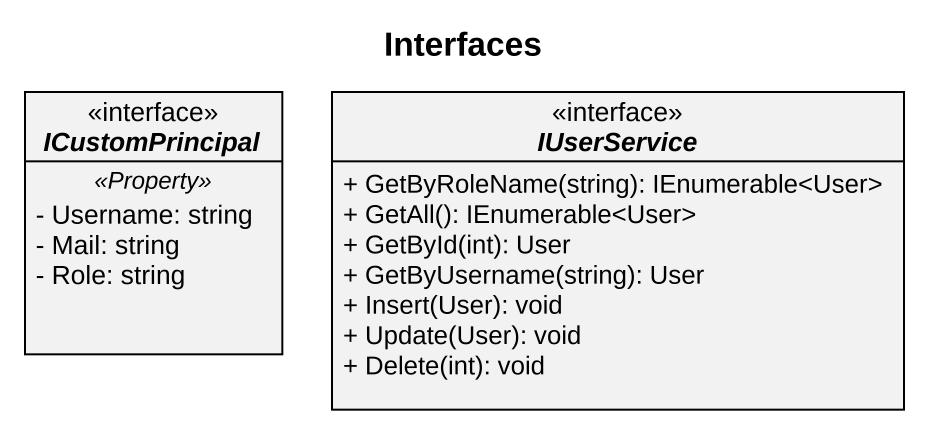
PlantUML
@startuml
title Interfaces
hide circle
hide empty members
skinparam classAttributeIconSize 0
interface ICustomPrincipal <<interface>> {
  .. <<Property>> ..
  - Username: string
  - Mail: string
  - Role: string
}
interface IUserService <<interface>> {
  + GetByRoleName(string): IEnumerable<User>
  + GetAll(): IEnumerable<User>
  + GetById(int): User
  + GetByUsername(string): User
  + Insert(User): void
  + Update(User): void
  + Delete(int): void
}
@enduml
